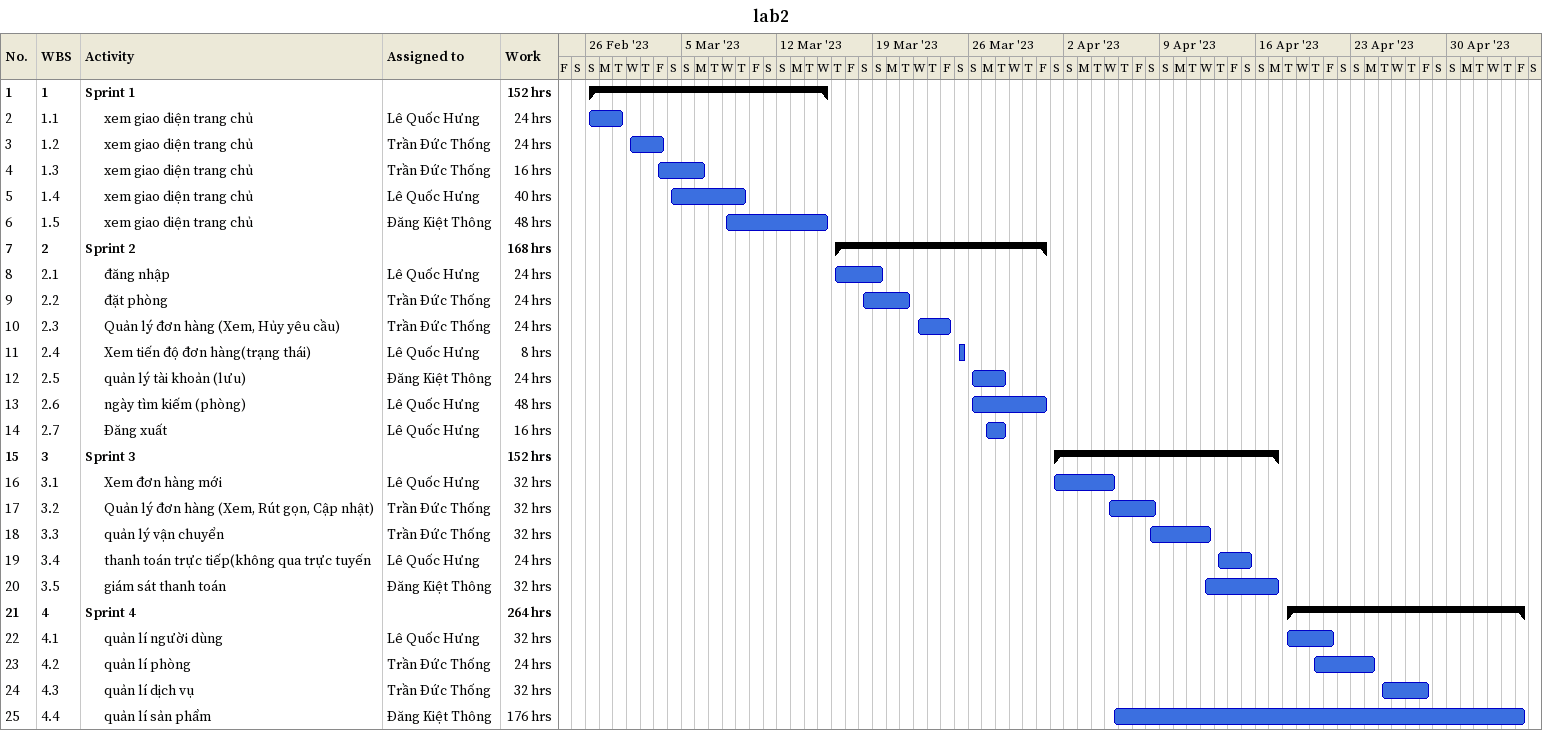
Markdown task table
lab2

| ID | WBS | Task | Start | Finish | Resources | Work (h) |
|---|---|---|---|---|---|---|
| 1 | 1 | **Sprint 1** | 2023-02-26 | 2023-03-15 |  | 152 |
| 2 | 1.1 | xem giao diện trang chủ | 2023-02-26 | 2023-02-28 | Lê Quốc Hưng | 24 |
| 3 | 1.2 | xem giao diện trang chủ | 2023-03-01 | 2023-03-03 | Trần Đức Thống | 24 |
| 4 | 1.3 | xem giao diện trang chủ | 2023-03-03 | 2023-03-06 | Trần Đức Thống | 16 |
| 5 | 1.4 | xem giao diện trang chủ | 2023-03-04 | 2023-03-09 | Lê Quốc Hưng | 40 |
| 6 | 1.5 | xem giao diện trang chủ | 2023-03-08 | 2023-03-15 | Đăng Kiệt Thông | 48 |
| 7 | 2 | **Sprint 2** | 2023-03-16 | 2023-03-31 |  | 168 |
| 8 | 2.1 | đăng nhập | 2023-03-16 | 2023-03-19 | Lê Quốc Hưng | 24 |
| 9 | 2.2 | đặt phòng | 2023-03-18 | 2023-03-21 | Trần Đức Thống | 24 |
| 10 | 2.3 | Quản lý đơn hàng (Xem, Hủy yêu cầu) | 2023-03-22 | 2023-03-24 | Trần Đức Thống | 24 |
| 11 | 2.4 | Xem tiến độ đơn hàng(trạng thái) | 2023-03-25 | 2023-03-25 | Lê Quốc Hưng | 8 |
| 12 | 2.5 | quản lý tài khoản (lưu) | 2023-03-26 | 2023-03-28 | Đăng Kiệt Thông | 24 |
| 13 | 2.6 | ngày tìm kiếm (phòng) | 2023-03-26 | 2023-03-31 | Lê Quốc Hưng | 48 |
| 14 | 2.7 | Đăng xuất | 2023-03-27 | 2023-03-28 | Lê Quốc Hưng | 16 |
| 15 | 3 | **Sprint 3** | 2023-04-01 | 2023-04-17 |  | 152 |
| 16 | 3.1 | Xem đơn hàng mới | 2023-04-01 | 2023-04-05 | Lê Quốc Hưng | 32 |
| 17 | 3.2 | Quản lý đơn hàng (Xem, Rút gọn, Cập nhật) | 2023-04-05 | 2023-04-08 | Trần Đức Thống | 32 |
| 18 | 3.3 | quản lý vận chuyển | 2023-04-08 | 2023-04-12 | Trần Đức Thống | 32 |
| 19 | 3.4 | thanh toán trực tiếp(không qua trực tuyến | 2023-04-13 | 2023-04-15 | Lê Quốc Hưng | 24 |
| 20 | 3.5 | giám sát thanh toán | 2023-04-12 | 2023-04-17 | Đăng Kiệt Thông | 32 |
| 21 | 4 | **Sprint 4** | 2023-04-18 | 2023-05-05 |  | 264 |
| 22 | 4.1 | quản lí người dùng | 2023-04-18 | 2023-04-21 | Lê Quốc Hưng | 32 |
| 23 | 4.2 | quản lí phòng | 2023-04-20 | 2023-04-24 | Trần Đức Thống | 24 |
| 24 | 4.3 | quản lí dịch vụ | 2023-04-25 | 2023-04-28 | Trần Đức Thống | 32 |
| 25 | 4.4 | quản lí sản phẩm | 2023-04-05 | 2023-05-05 | Đăng Kiệt Thông | 176 |
